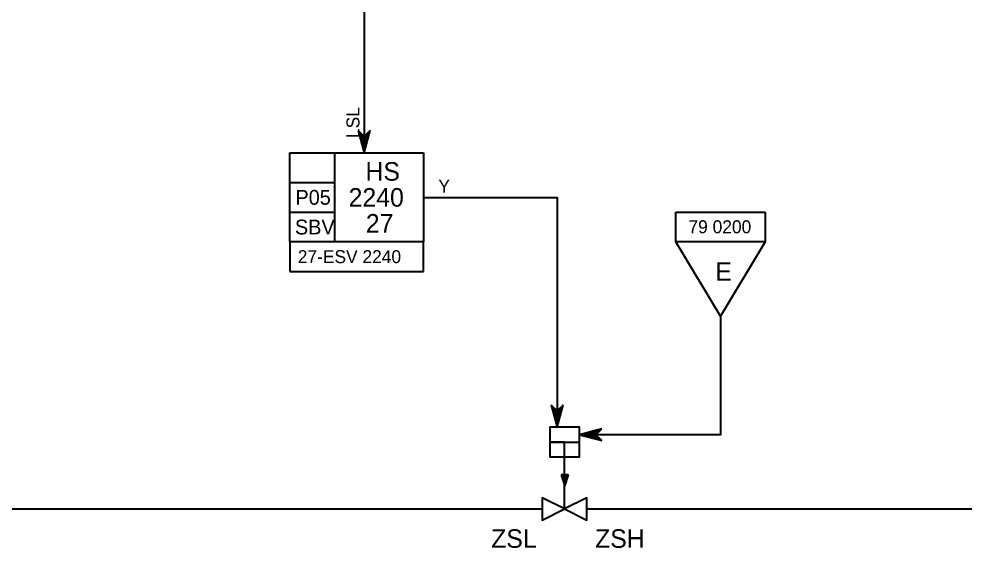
# Model space of a CAD drawing. Extents: x 0 to 841, y 0 to 594.
# Drawn here: x 645.5 to 773, y 174.7 to 246.1 of the extents above; entities that cross this region are included whole.
import ezdxf

# ---------------------------------------------------------------- set-up
doc = ezdxf.new("R2010")
doc.units = 0
for name, color, linetype in [('12-LIN-100-A', 7, 'Continuous'), ('40-', 7, 'Continuous'), ('45-', 7, 'Continuous'), ('46-', 7, 'Continuous'), ('47-', 7, 'Continuous'), ('48-BOR-018', 7, 'Continuous'), ('50-REV-035-TRNG', 7, 'Continuous'), ('53-FAB-UD', 7, 'Continuous')]:
    doc.layers.add(name, color=color, linetype=linetype)

msp = doc.modelspace()

# ---------------------------------------------------------------- linework, layer by layer
at = {"layer": '40-'}
for p, q in [((588, 180), (716, 180)), ((722, 180), (777.5, 180))]:
    msp.add_line(p, q, dxfattribs=at)
at = {"layer": '46-'}
for p, q in [((692, 230.2), (691.2, 231)), ((691.2, 231), (692, 228)), ((692, 228), (692.8, 231)), ((692.8, 231), (692, 230.2)), ((692, 230), (691.4, 230.6)), ((691.4, 230.6), (692, 228.4)), ((692, 229.8), (691.6, 230.2)), ((691.6, 230.2), (692, 228.8)), ((692, 229.6), (691.8, 229.8)), ((691.8, 229.8), (692, 229.2)), ((692, 228.4), (692.6, 230.6)), ((692.6, 230.6), (692, 230)), ((692, 228.8), (692.4, 230.2)), ((692.4, 230.2), (692, 229.8)), ((692, 229.2), (692.2, 229.8)), ((692.2, 229.8), (692, 229.6)), ((718, 193.2), (717.2, 194)), ((717.2, 194), (718, 191)), ((718, 191), (718.8, 194)), ((718.8, 194), (718, 193.2)), ((718, 193), (717.4, 193.6)), ((717.4, 193.6), (718, 191.4)), ((718, 192.8), (717.6, 193.2)), ((717.6, 193.2), (718, 191.8)), ((718, 192.6), (717.8, 192.8)), ((717.8, 192.8), (718, 192.2)), ((718, 191.4), (718.6, 193.6)), ((718.6, 193.6), (718, 193)), ((718, 191.8), (718.4, 193.2)), ((718.4, 193.2), (718, 192.8)), ((718, 192.2), (718.2, 192.8)), ((718.2, 192.8), (718, 192.6)), ((724, 190.8), (721, 190)), ((721, 190), (724, 189.2)), ((723.6, 190.6), (721.4, 190)), ((721.4, 190), (723.6, 189.4)), ((723.2, 190.4), (721.8, 190)), ((721.8, 190), (723.2, 189.6)), ((722.8, 190.2), (722.2, 190)), ((722.2, 190), (722.8, 189.8)), ((722.6, 190), (722.8, 190.2)), ((722.8, 189.8), (722.6, 190)), ((722.8, 190), (723.2, 190.4)), ((723.2, 189.6), (722.8, 190)), ((723, 190), (723.6, 190.6)), ((723.6, 189.4), (723, 190)), ((723.2, 190), (724, 190.8)), ((724, 189.2), (723.2, 190))]:
    msp.add_line(p, q, dxfattribs=at)
for points in [[(174, 540), (540, 540), (540, 248), (692, 248), (692, 228)], [(700, 222), (718, 222), (718, 191)], [(740, 206), (740, 190), (721, 190)]]:
    msp.add_lwpolyline(points, dxfattribs=at)
at = {"layer": '47-'}
for points in [[(719, 180), (716, 181.5), (716, 178.5), (719, 180)], [(719, 180), (722, 178.5), (722, 181.5), (719, 180)]]:
    msp.add_lwpolyline(points, dxfattribs=at)
at = {"layer": '48-BOR-018'}
for p, q in [((682, 228), (700, 228)), ((682, 216), (682, 228)), ((688, 228), (688, 216)), ((700, 228), (700, 216)), ((682, 224), (688, 224)), ((682, 220), (688, 220)), ((700, 216), (682, 216)), ((682, 216), (682, 212)), ((700, 212), (700, 216)), ((682, 212), (700, 212))]:
    msp.add_line(p, q, dxfattribs=at)
at = {"layer": '50-REV-035-TRNG'}
for p, q in [((719.54, 184.58), (718.54, 184.58)), ((718.54, 184.58), (719.04, 183.08)), ((719.39, 184.5), (718.69, 184.5)), ((718.69, 184.5), (719, 183.55)), ((719.24, 184.42), (718.84, 184.42)), ((718.84, 184.42), (719, 183.79)), ((719, 183.31), (719.39, 184.5)), ((719, 183.55), (719.24, 184.42)), ((719, 183.79), (719.16, 184.34)), ((719.16, 184.34), (719, 184.34)), ((719, 184.34), (719, 184.02)), ((719.04, 183.08), (719.54, 184.58))]:
    msp.add_line(p, q, dxfattribs=at)
msp.add_lwpolyline([(719, 180), (719, 189), (717, 189), (717, 187), (721, 187), (721, 191), (717, 191), (717, 189), (721, 189)], dxfattribs=at)
at = {"layer": '53-FAB-UD'}
for p, q in [((734, 220), (746, 220)), ((734, 216), (734, 220)), ((746, 220), (746, 216)), ((746, 216), (734, 216)), ((740, 206), (734, 216)), ((746, 216), (740, 206))]:
    msp.add_line(p, q, dxfattribs=at)

# ---------------------------------------------------------------- texts
at = {"layer": '12-LIN-100-A'}
msp.add_text('79 0200', height=1.75, dxfattribs=at).set_placement((735.69, 217.16))
at = {"layer": '45-'}
msp.add_text('LSL', height=1.75, rotation=90, dxfattribs=at).set_placement((691.37, 230))
msp.add_text('Y', height=1.75, dxfattribs=at).set_placement((702, 222.63))
at = {"layer": '50-REV-035-TRNG'}
for s, height, p in [('HS', 2.5, (692.18, 224.25)), ('2240', 2.5, (689.91, 220.75)), ('P05', 2, (682.75, 221)), ('27', 2.5, (692.23, 217.25)), ('SBV', 2, (682.68, 217)), ('27-ESV 2240', 1.7496, (683.06, 213.13)), ('ZSL', 2.5, (709.11, 174.75)), ('ZSH', 2.5, (723.11, 174.75))]:
    msp.add_text(s, height=height, dxfattribs=at).set_placement(p)
at = {"layer": '53-FAB-UD'}
msp.add_text('E', height=2.5, dxfattribs=at).set_placement((739.3, 210.75))

doc.saveas('drawing.dxf')
